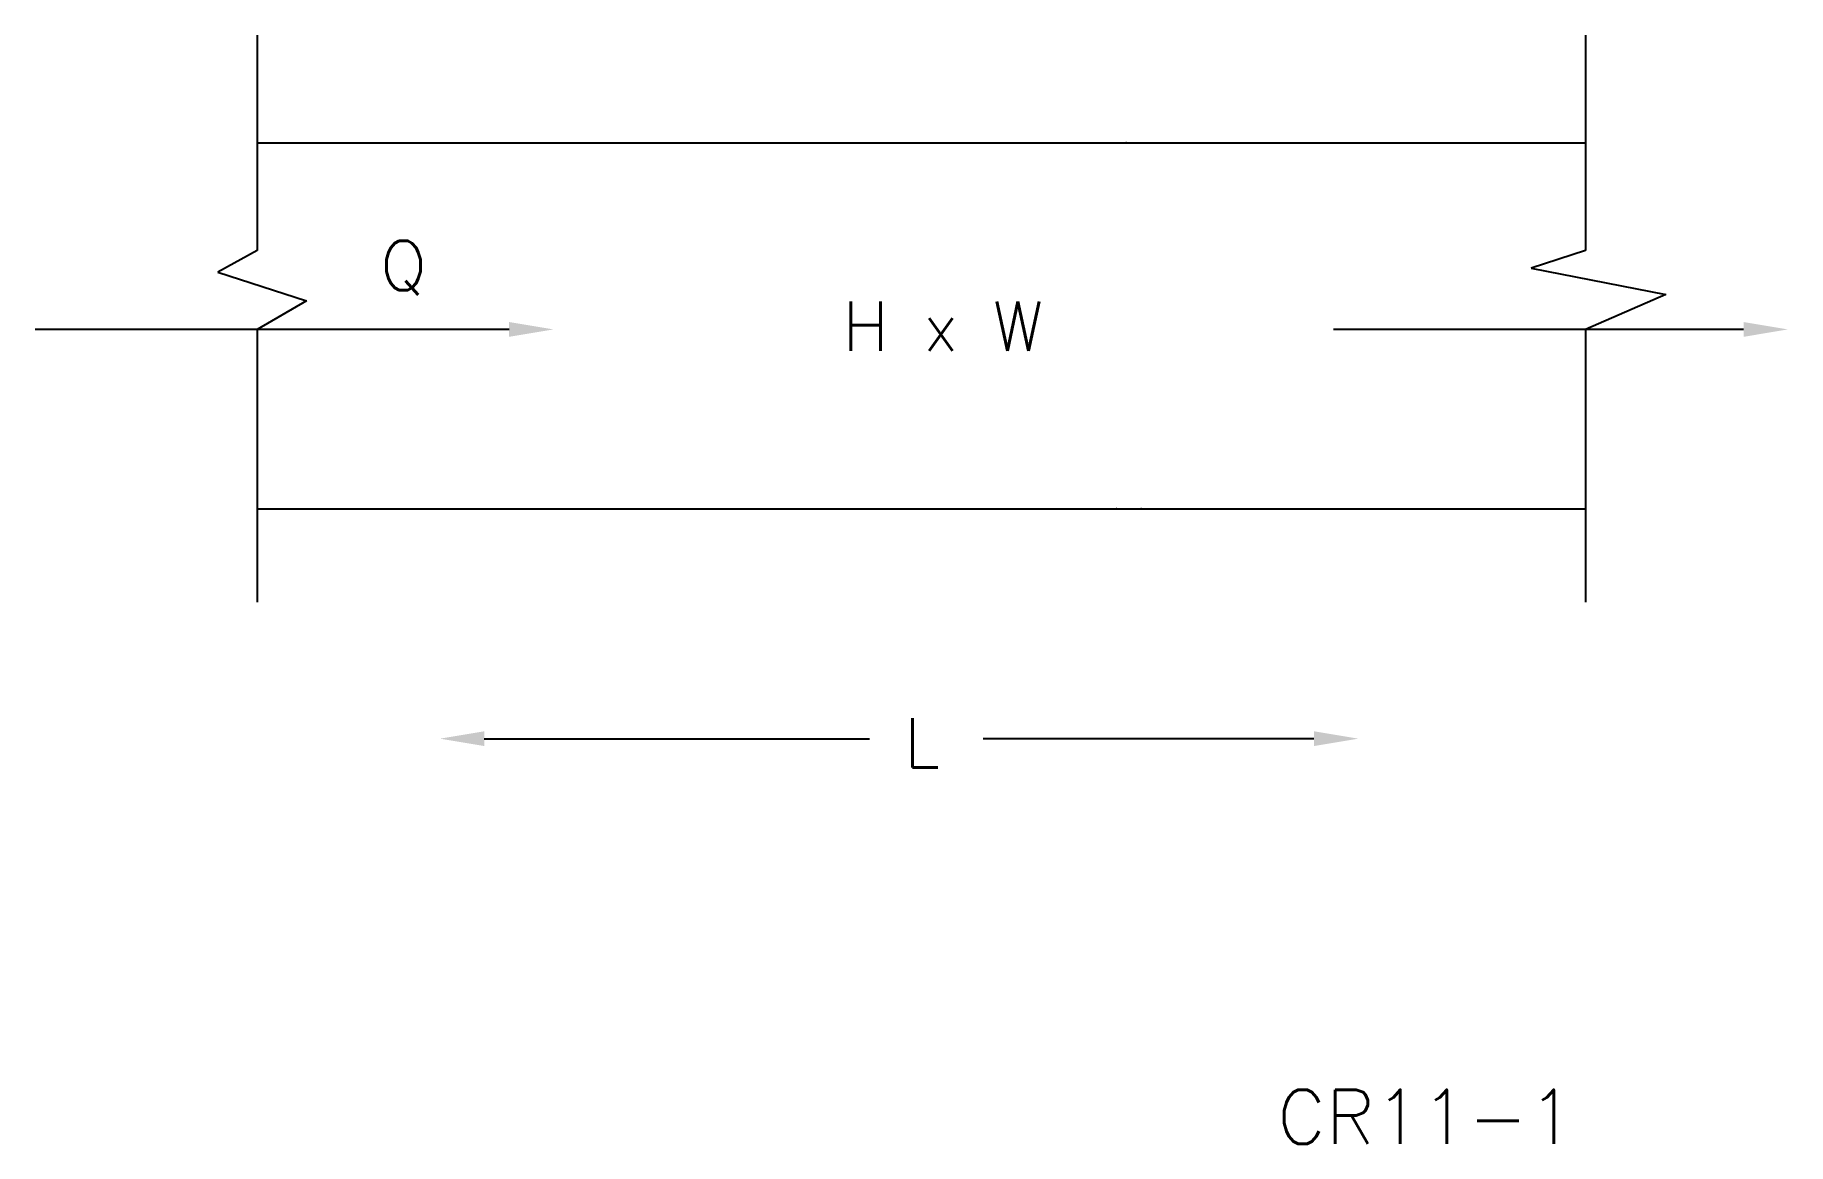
# Model space of a CAD drawing. Extents: x 1.67 to 8.78, y 1.69 to 6.19.
import ezdxf

# ---------------------------------------------------------------- set-up
doc = ezdxf.new("R2010")
doc.units = 0
doc.header["$MEASUREMENT"] = 0
doc.layers.get('0').update_dxf_attribs({"linetype": 'CONTINUOUS'})
doc.layers.add('NUMBER', color=7, linetype='CONTINUOUS')
doc.styles.add('ROMANS', font='romans')

msp = doc.modelspace()

# ---------------------------------------------------------------- linework, layer by layer
for p, q in [((2.572, 6.1897), (2.572, 5.3164)), ((7.9587, 6.1897), (7.9587, 5.3164)), ((2.572, 5.753), (7.9587, 5.753)), ((2.572, 5.3164), (2.4118, 5.229)), ((7.9587, 5.3164), (7.7385, 5.2452)), ((2.4118, 5.229), (2.7723, 5.1126)), ((7.7385, 5.2452), (8.2846, 5.1377)), ((8.2846, 5.1377), (7.9587, 4.9962)), ((2.7723, 5.1126), (2.572, 4.9962)), ((3.5935, 4.9962), (1.6709, 4.9962)), ((2.572, 4.9962), (2.572, 3.89)), ((8.5997, 4.9962), (6.9374, 4.9962)), ((7.9587, 4.9962), (7.9587, 3.89)), ((2.572, 4.2684), (7.9587, 4.2684)), ((3.4929, 3.3369), (5.0551, 3.3369)), ((6.8576, 3.3369), (5.5157, 3.3369))]:
    msp.add_line(p, q)
for points in [[(3.5935, 5.0262), (3.5935, 4.9662), (3.7735, 4.9962)], [(8.5997, 5.0262), (8.5997, 4.9662), (8.7797, 4.9962)], [(3.4929, 3.3069), (3.4929, 3.3669), (3.3129, 3.3369)], [(6.8576, 3.3669), (6.8576, 3.3069), (7.0376, 3.3369)]]:
    msp.add_solid(points)
at = {"layer": 'NUMBER', "color": 0, "linetype": 'ByBlock'}
for p in [(6.0964, 5.753), (6.0563, 4.2684), (6.1565, 4.2684)]:
    msp.add_point(p, dxfattribs=at)

# ---------------------------------------------------------------- texts
at = {"style": 'ROMANS'}
for s, p in [('Q', (3.0706, 5.1555)), ('H x W', (4.9456, 4.9088)), ('L', (5.1953, 3.2205))]:
    msp.add_text(s, height=0.2, dxfattribs=at).set_placement(p)
at = {"layer": 'NUMBER', "style": 'ROMANS'}
msp.add_text('CR11-1', height=0.22, dxfattribs=at).set_placement((6.708, 1.6938))

doc.saveas('drawing.dxf')
